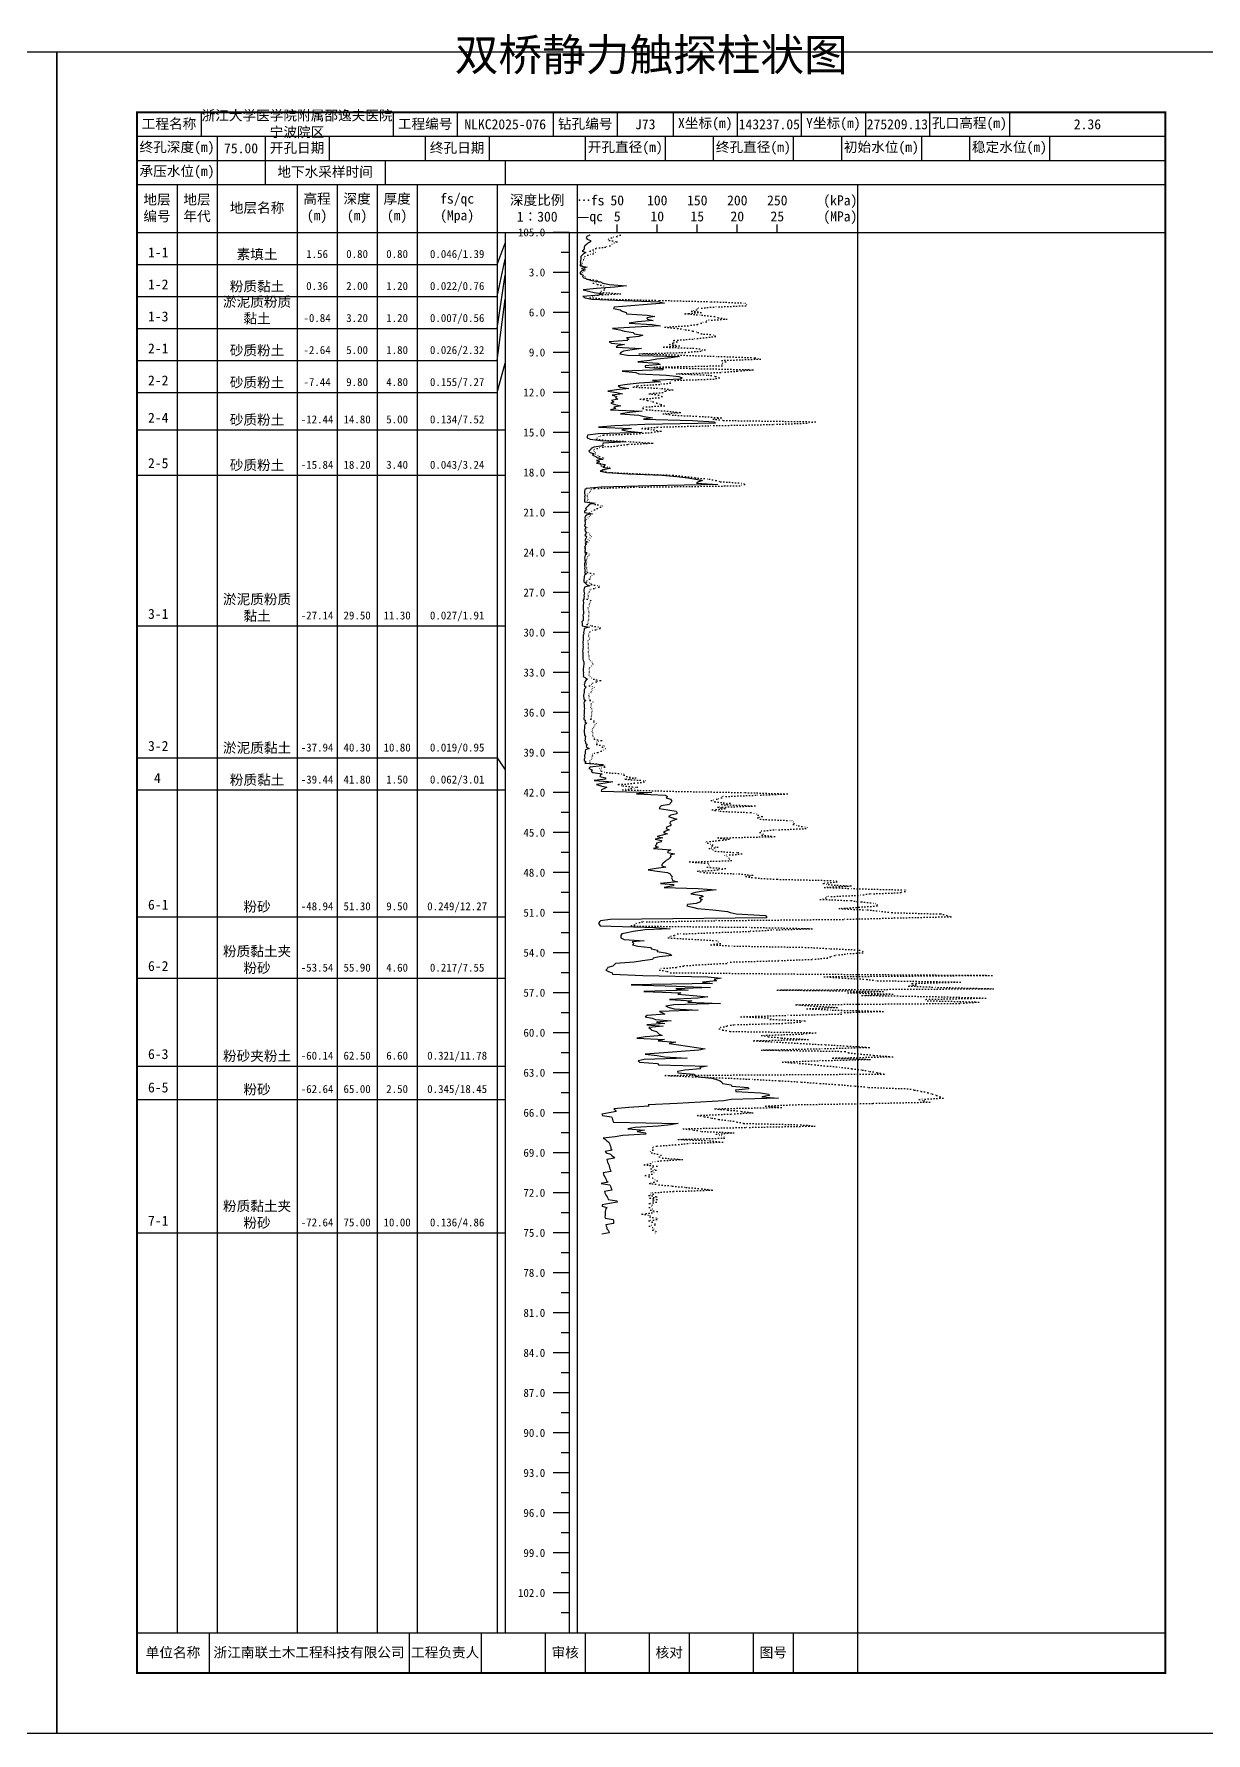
# Model space of a CAD drawing. Extents: x 297 to 65340, y 0 to 425.
# Drawn here: x 21675.3 to 21968.1, y 0 to 424.6 of the extents above; entities that cross this region are included whole.
import ezdxf
from ezdxf.enums import TextEntityAlignment as Align

# ---------------------------------------------------------------- set-up
doc = ezdxf.new("R2010")
doc.units = 0
doc.linetypes.add('DOT', pattern=[6.35, 0, -6.35])
doc.layers.add('FRAME', color=7, linetype='CONTINUOUS')
doc.layers.add('STRATUM', color=7, linetype='CONTINUOUS')
doc.styles.add('ST', font='')
doc.styles.get('ST').set_extended_font_data('SimSun')

msp = doc.modelspace()

# ---------------------------------------------------------------- linework, layer by layer
at = {"layer": 'FRAME', "color": 245, "linetype": 'Continuous'}
for points in [[(21384, 0), (21681, 0), (21681, 420), (21384, 420)], [(21681, 0), (21978, 0), (21978, 420), (21681, 420)]]:
    msp.add_lwpolyline(points, close=True, dxfattribs=at)
at = {"layer": 'FRAME', "linetype": 'Continuous', "const_width": 0.5}
msp.add_lwpolyline([(21701, 15), (21958, 15), (21958, 405), (21701, 405)], close=True, dxfattribs=at)
at = {"layer": 'FRAME', "color": 0, "linetype": 'Continuous'}
for points in [[(21717, 405), (21717, 399)], [(21765, 405), (21765, 399)], [(21781, 405), (21781, 399)], [(21805, 405), (21805, 399)], [(21821, 405), (21821, 399)], [(21835, 405), (21835, 399)], [(21851, 405), (21851, 399)], [(21867, 405), (21867, 399)], [(21883, 405), (21883, 399)], [(21899, 405), (21899, 399)], [(21919, 405), (21919, 399)], [(21958, 405), (21958, 399)], [(21701, 399), (21958, 399)], [(21721, 399), (21721, 393)], [(21733, 399), (21733, 393)], [(21749, 399), (21749, 393)], [(21773, 399), (21773, 393)], [(21789, 399), (21789, 393)], [(21813, 399), (21813, 393)], [(21833, 399), (21833, 393)], [(21845, 399), (21845, 393)], [(21865, 399), (21865, 393)], [(21877, 399), (21877, 393)], [(21897, 399), (21897, 393)], [(21909, 399), (21909, 393)], [(21929, 399), (21929, 393)], [(21958, 399), (21958, 393)], [(21701, 393), (21958, 393)], [(21721, 393), (21721, 387)], [(21733, 393), (21733, 387)], [(21763, 393), (21763, 387)], [(21793, 393), (21793, 387)], [(21701, 387), (21958, 387)], [(21711, 387), (21711, 25)], [(21721, 387), (21721, 25)], [(21741, 387), (21741, 25)], [(21751, 387), (21751, 25)], [(21761, 387), (21761, 25)], [(21771, 387), (21771, 25)], [(21791, 387), (21791, 25)], [(21811, 387), (21811, 25)], [(21881, 387), (21881, 25)], [(21701, 375), (21958, 375)], [(21793, 375), (21793, 25)], [(21809, 375), (21809, 25)], [(21821, 375), (21821, 377)], [(21831, 375), (21831, 377)], [(21841, 375), (21841, 377)], [(21851, 375), (21851, 377)], [(21861, 375), (21861, 377)], [(21701, 25), (21958, 25)], [(21719, 25), (21719, 15)], [(21769, 25), (21769, 15)], [(21787, 25), (21787, 15)], [(21803, 25), (21803, 15)], [(21813, 25), (21813, 15)], [(21829, 25), (21829, 15)], [(21839, 25), (21839, 15)], [(21855, 25), (21855, 15)], [(21865, 25), (21865, 15)], [(21881, 25), (21881, 15)]]:
    msp.add_lwpolyline(points, dxfattribs=at)
at = {"layer": 'STRATUM', "linetype": 'Continuous'}
for points in [[(21809, 375), (21805, 375)], [(21814.12, 374.33), (21813.42, 374), (21813.24, 373.67), (21813.48, 373.33), (21814.3, 373), (21814.32, 372.67), (21813.62, 372.33), (21813.28, 372), (21812.9, 371.67), (21812.76, 371.33), (21812.74, 371), (21812.64, 370.67), (21812.2, 370.33), (21813.14, 370), (21812.56, 369.67), (21812.26, 369.33), (21811.94, 369), (21811.9, 368.67), (21811.88, 368.33), (21811.78, 368), (21811.74, 367.67), (21811.82, 367.33), (21811.76, 367), (21811.7, 366.67), (21813.5, 366.33), (21812.04, 366), (21812.98, 365.67), (21811.98, 365.33), (21811.74, 365), (21811.76, 364.67), (21812.52, 364.33), (21812.34, 364), (21812.64, 363.67), (21813.58, 363.33), (21814.56, 363), (21816.86, 362.67), (21817.42, 362.33), (21819.06, 362), (21823.34, 361.67), (21820.38, 361.33), (21815.78, 361), (21812.5, 360.67), (21813.78, 360.33), (21815.26, 360), (21817.46, 359.67), (21816.44, 359.33), (21812.38, 359), (21813, 358.67), (21814.62, 358.33), (21822.62, 358), (21831.5, 357.67), (21832.8, 357.33), (21828.48, 357), (21824.36, 356.67), (21820.22, 356.33), (21820.08, 356), (21821.76, 355.67), (21822.24, 355.33), (21823.22, 355), (21823.3, 354.67), (21828.44, 354.33), (21830.4, 354), (21828.4, 353.67), (21828.6, 353.33), (21829.96, 353), (21826.08, 352.67), (21824.02, 352.33), (21829.72, 352), (21831.8, 351.67), (21825.44, 351.33), (21819.82, 351), (21821.66, 350.67), (21822.84, 350.33), (21824.96, 350), (21825.34, 349.67), (21827.42, 349.33), (21826.42, 349), (21823.28, 348.67), (21823.92, 348.33), (21823.46, 348), (21818.98, 347.67), (21819.58, 347.33), (21822.82, 347), (21821.12, 346.67), (21820.72, 346.33), (21827.08, 346), (21824.76, 345.67), (21822.56, 345.33), (21821.94, 345), (21821.68, 344.67), (21823.6, 344.33), (21836.6, 344), (21834.44, 343.67), (21830.9, 343.33), (21829.14, 343), (21826.16, 342.67), (21831.12, 342.33), (21831.76, 342), (21828.02, 341.67), (21827.96, 341.33), (21832.38, 341), (21832.42, 340.67), (21822.2, 340.33), (21825.66, 340), (21826.36, 339.67), (21833.3, 339.33), (21836.4, 339), (21837.26, 338.67), (21836.74, 338.33), (21829.82, 338), (21831.8, 337.67), (21826.5, 337.33), (21823.5, 337), (21821.2, 336.67), (21821.72, 336.33), (21823.88, 336), (21820.78, 335.67), (21818.66, 335.33), (21820.9, 335), (21822.3, 334.67), (21819.7, 334.33), (21820.92, 334), (21820.6, 333.67), (21821.14, 333.33), (21819.54, 333), (21820.18, 332.67), (21819.36, 332.33), (21820.36, 332), (21821.94, 331.67), (21820.18, 331.33), (21820.64, 331), (21819.3, 330.67), (21827.26, 330.33), (21824.04, 330), (21821.78, 329.67), (21826.4, 329.33), (21827.72, 329), (21829.78, 328.67), (21827.56, 328.33), (21839.84, 328), (21845.22, 327.67), (21845.58, 327.33), (21827.86, 327), (21820.44, 326.67), (21816.3, 326.33), (21824.6, 326), (21822.16, 325.67), (21823.66, 325.33), (21827.12, 325), (21816.22, 324.67), (21813.6, 324.33), (21813.5, 324), (21813.48, 323.67), (21814.22, 323.33), (21816.84, 323), (21823.2, 322.67), (21817.5, 322.33), (21817.36, 322), (21817.48, 321.67), (21815.18, 321.33), (21814.52, 321), (21814.28, 320.67), (21813.92, 320.33), (21814.24, 320), (21815.26, 319.67), (21814.82, 319.33), (21815.62, 319), (21816.18, 318.67), (21817.5, 318.33), (21815.84, 318), (21816.56, 317.67), (21815.82, 317.33), (21818, 317), (21817.76, 316.67), (21817.38, 316.33), (21819.32, 316), (21817.38, 315.67), (21816.76, 315.33), (21818.38, 315), (21823.64, 314.67), (21832.12, 314.33), (21835.9, 314), (21838.6, 313.67), (21840.68, 313.33), (21842.32, 313), (21841.28, 312.67), (21840.84, 312.33), (21846.14, 312), (21829.34, 311.67), (21816.98, 311.33), (21813.32, 311), (21812.9, 310.67), (21812.84, 310.33), (21812.78, 310), (21812.84, 309.67), (21813, 309.33), (21812.78, 309), (21812.9, 308.67), (21812.86, 308.33), (21812.78, 308), (21812.8, 307.67), (21815.46, 307.33), (21814, 307), (21813.72, 306.67), (21813.38, 306.33), (21813.1, 306), (21813.32, 305.67), (21812.86, 305.33), (21812.8, 305), (21814.78, 304.67), (21813.24, 304.33), (21812.98, 304), (21812.92, 303.67), (21812.98, 303.33), (21812.84, 303), (21813, 302.67), (21812.98, 302.33), (21812.92, 302), (21812.84, 301.67), (21813.14, 301.33), (21813, 301), (21812.9, 300.67), (21812.96, 300.33), (21813.2, 300), (21813.16, 299.67), (21812.92, 299.33), (21813.3, 299), (21813.2, 298.67), (21813.04, 298.33), (21812.9, 298), (21813.48, 297.67), (21812.96, 297.33), (21813.04, 297), (21812.96, 296.67), (21812.84, 296.33), (21813, 296), (21812.96, 295.67), (21812.9, 295.33), (21812.92, 295), (21813.4, 294.67), (21812.98, 294.33), (21812.88, 294), (21812.86, 293.67), (21812.92, 293.33), (21812.94, 293), (21813.04, 292.67), (21812.86, 292.33), (21812.84, 292), (21812.86, 291.67), (21812.9, 291.33), (21812.84, 291), (21812.9, 290.67), (21812.98, 290.33), (21812.84, 290), (21813.3, 289.67), (21812.84, 289.33), (21812.76, 289), (21812.7, 288.67), (21812.66, 288.33), (21812.66, 288), (21812.62, 287.67), (21813.16, 287.33), (21813.3, 287), (21814.12, 286.67), (21812.84, 286.33), (21812.72, 286), (21812.68, 285.67), (21812.68, 285.33), (21812.7, 285), (21812.78, 284.67), (21812.62, 284.33), (21812.72, 284), (21812.66, 283.67), (21812.62, 283.33), (21812.38, 283), (21812.56, 282.67), (21812.56, 282.33), (21812.52, 282), (21812.52, 281.67), (21812.52, 281.33), (21812.52, 281), (21812.5, 280.67), (21812.54, 280.33), (21812.56, 280), (21812.6, 279.67), (21812.44, 279.33), (21812.48, 279), (21812.48, 278.67), (21812.5, 278.33), (21812.46, 278), (21812.14, 277.67), (21812.26, 277.33), (21812.24, 277), (21812.24, 276.67), (21814.06, 276.33), (21812.76, 276), (21812.74, 275.67), (21812.66, 275.33), (21812.58, 275), (21812.68, 274.67), (21812.5, 274.33), (21812.48, 274), (21812.52, 273.67), (21812.46, 273.33), (21812.46, 273), (21812.38, 272.67), (21812.42, 272.33), (21812.46, 272), (21812.42, 271.67), (21812.52, 271.33), (21812.38, 271), (21812.38, 270.67), (21812.34, 270.33), (21812.42, 270), (21812.44, 269.67), (21812.4, 269.33), (21812.42, 269), (21812.44, 268.67), (21812.44, 268.33), (21812.52, 268), (21812.68, 267.67), (21812.66, 267.33), (21812.62, 267), (21812.58, 266.67), (21812.6, 266.33), (21812.5, 266), (21812.52, 265.67), (21812.5, 265.33), (21812.58, 265), (21812.46, 264.67), (21812.6, 264.33), (21812.52, 264), (21813.04, 263.67), (21813.6, 263.33), (21813.16, 263), (21812.88, 262.67), (21812.94, 262.33), (21812.76, 262), (21812.78, 261.67), (21813.24, 261.33), (21812.9, 261), (21812.72, 260.67), (21812.72, 260.33), (21812.72, 260), (21812.68, 259.67), (21812.58, 259.33), (21812.54, 259), (21812.62, 258.67), (21812.68, 258.33), (21813.14, 258), (21812.74, 257.67), (21812.68, 257.33), (21812.7, 257), (21812.72, 256.67), (21812.74, 256.33), (21812.84, 256), (21812.72, 255.67), (21812.7, 255.33), (21812.72, 255), (21812.7, 254.67), (21812.68, 254.33), (21812.78, 254), (21812.66, 253.67), (21812.68, 253.33), (21813.04, 253), (21812.9, 252.67), (21813.42, 252.33), (21812.94, 252), (21812.84, 251.67), (21812.8, 251.33), (21812.86, 251), (21812.74, 250.67), (21812.76, 250.33), (21812.76, 250), (21812.8, 249.67), (21812.86, 249.33), (21813.04, 249), (21812.98, 248.67), (21812.98, 248.33), (21812.88, 248), (21813.06, 247.67), (21813.06, 247.33), (21813.52, 247), (21813.24, 246.67), (21813.32, 246.33), (21814.02, 246), (21813.06, 245.67), (21813, 245.33), (21812.96, 245), (21812.98, 244.67), (21812.8, 244.33), (21812.84, 244), (21812.88, 243.67), (21812.74, 243.33), (21812.72, 243), (21813.2, 242.67), (21812.9, 242.33), (21817.52, 242), (21817.2, 241.67), (21814.16, 241.33), (21813.9, 241), (21814.72, 240.67), (21814.46, 240.33), (21814.9, 240), (21817.2, 239.67), (21816.82, 239.33), (21816.66, 239), (21818.1, 238.67), (21818.04, 238.33), (21815.22, 238), (21819.9, 237.67), (21817.98, 237.33), (21815.86, 237), (21816.94, 236.67), (21818.4, 236.33), (21817.78, 236), (21817.06, 235.67), (21817.02, 235.33), (21829.68, 235), (21825.78, 234.67), (21832.98, 234.33), (21833.56, 234), (21833.2, 233.67), (21834.34, 233.33), (21834.58, 233), (21834.54, 232.67), (21834.24, 232.33), (21834.04, 232), (21832, 231.67), (21831.68, 231.33), (21831.48, 231), (21833.66, 230.67), (21835.72, 230.33), (21835.86, 230), (21835.9, 229.67), (21834.36, 229.33), (21833.82, 229), (21834.8, 228.67), (21835.86, 228.33), (21834.94, 228), (21834.2, 227.67), (21834.18, 227.33), (21834.48, 227), (21834.24, 226.67), (21833.34, 226.33), (21833.2, 226), (21834, 225.67), (21833.06, 225.33), (21832.58, 225), (21833.48, 224.67), (21832.32, 224.33), (21830.94, 224), (21832.36, 223.67), (21830.46, 223.33), (21832.04, 223), (21832, 222.67), (21830.84, 222.33), (21830.82, 222), (21830.46, 221.67), (21831.22, 221.33), (21830.06, 221), (21834.36, 220.67), (21833.76, 220.33), (21833.54, 220), (21835.34, 219.67), (21834.2, 219.33), (21834.4, 219), (21834.18, 218.67), (21833.8, 218.33), (21833.24, 218), (21832.86, 217.67), (21832.5, 217.33), (21832.16, 217), (21832.18, 216.67), (21833.14, 216.33), (21830.76, 216), (21828.7, 215.67), (21831.02, 215.33), (21833.6, 215), (21834.26, 214.67), (21834.4, 214.33), (21834.72, 214), (21834.6, 213.67), (21834.74, 213.33), (21834.84, 213), (21836.08, 212.67), (21831.8, 212.33), (21835.02, 212), (21835.1, 211.67), (21832.74, 211.33), (21841.26, 211), (21845.74, 210.67), (21841.96, 210.33), (21840.56, 210), (21839.4, 209.67), (21842.14, 209.33), (21842.5, 209), (21841.46, 208.67), (21842.22, 208.33), (21841.8, 208), (21841.82, 207.67), (21840.74, 207.33), (21838.52, 207), (21838.42, 206.67), (21840.12, 206.33), (21841.08, 206), (21844.88, 205.67), (21848.56, 205.33), (21849.24, 205), (21850.68, 204.67), (21858.02, 204.33), (21858.26, 204), (21858.26, 203.67), (21819.26, 203.33), (21816.78, 203), (21816.56, 202.67), (21816.36, 202.33), (21816.6, 202), (21816.74, 201.67), (21830.66, 201.33), (21834.22, 201), (21827.94, 200.67), (21824.98, 200.33), (21823.46, 200), (21822.18, 199.67), (21821.9, 199.33), (21821.94, 199), (21821.88, 198.67), (21822.74, 198.33), (21827.72, 198), (21824.76, 197.67), (21825.12, 197.33), (21824.84, 197), (21826.18, 196.67), (21829.34, 196.33), (21829.6, 196), (21831.1, 195.67), (21830.98, 195.33), (21832.96, 195), (21834.26, 194.67), (21834.68, 194.33), (21831.54, 194), (21829.98, 193.67), (21829.84, 193.33), (21827.34, 193), (21825.26, 192.67), (21820.54, 192.33), (21820.22, 192), (21819.94, 191.67), (21818.68, 191.33), (21818.48, 191), (21818.18, 190.67), (21818.84, 190.33), (21819.76, 190), (21819.82, 189.67), (21827.42, 189.33), (21843.66, 189), (21846.94, 188.67), (21845.18, 188.33), (21845.8, 188), (21842.28, 187.67), (21844.8, 187.33), (21824.48, 187), (21835.84, 186.67), (21844.34, 186.33), (21835.64, 186), (21838.76, 185.67), (21827.66, 185.33), (21836.88, 185), (21836.18, 184.67), (21840, 184.33), (21843.66, 184), (21841.14, 183.67), (21834.1, 183.33), (21839.6, 183), (21838.6, 182.67), (21846.82, 182.33), (21835.14, 182), (21833.16, 181.67), (21833.98, 181.33), (21835.26, 181), (21841.22, 180.67), (21831.54, 180.33), (21832.32, 180), (21832.86, 179.67), (21828.46, 179.33), (21828.02, 179), (21829.74, 178.67), (21830.6, 178.33), (21834.44, 178), (21830.8, 177.67), (21832.9, 177.33), (21828.42, 177), (21832.46, 176.67), (21828.9, 176.33), (21829.28, 176), (21829.64, 175.67), (21830.84, 175.33), (21831.18, 175), (21831.44, 174.67), (21832.24, 174.33), (21828.06, 174), (21825.88, 173.67), (21832.8, 173.33), (21831.2, 173), (21835.62, 172.67), (21833.98, 172.33), (21836.3, 172), (21838.54, 171.67), (21840.8, 171.33), (21842.96, 171), (21841.36, 170.67), (21836.94, 170.33), (21832.64, 170), (21828.02, 169.67), (21831, 169.33), (21832.82, 169), (21838.5, 168.67), (21827.7, 168.33), (21826.26, 168), (21826.54, 167.67), (21831.06, 167.33), (21831.28, 167), (21843.48, 166.67), (21841.66, 166.33), (21841.78, 166), (21837.88, 165.67), (21836.06, 165.33), (21836.16, 165), (21840.26, 164.67), (21840.34, 164.33), (21841.3, 164), (21844.66, 163.67), (21845.8, 163.33), (21846.7, 163), (21847.16, 162.67), (21847.34, 162.33), (21849.44, 162), (21849.62, 161.67), (21853.72, 161.33), (21853.86, 161), (21850.52, 160.67), (21850.66, 160.33), (21856.76, 160), (21858.86, 159.67), (21859, 159.33), (21857.14, 159), (21861.3, 158.67), (21849.44, 158.33), (21847.62, 158), (21841.8, 157.67), (21835.94, 157.33), (21828.72, 157), (21828.86, 156.67), (21823.86, 156.33), (21820.18, 156), (21820.48, 155.67), (21820.7, 155.33), (21819.02, 155), (21817.16, 154.67), (21817.28, 154.33), (21819.6, 154), (21819.72, 153.67), (21819.8, 153.33), (21819.88, 153), (21820.06, 152.67), (21836.22, 152.33), (21834.32, 152), (21831.24, 151.67), (21825.5, 151.33), (21823.62, 151), (21827.8, 150.67), (21825.96, 150.33), (21828.06, 150), (21828.18, 149.67), (21822.38, 149.33), (21820.5, 149), (21817.46, 148.67), (21818.08, 148.33), (21818.42, 148), (21818.9, 147.67), (21819.04, 147.33), (21819.16, 147), (21819.28, 146.67), (21819.38, 146.33), (21819.44, 146), (21819.76, 145.67), (21818, 145.33), (21818.26, 145), (21819.28, 144.67), (21819.64, 144.33), (21820.1, 144), (21820.28, 143.67), (21818.38, 143.33), (21818.5, 143), (21818.6, 142.67), (21818.72, 142.33), (21818.86, 142), (21818.96, 141.67), (21819.06, 141.33), (21819.14, 141), (21819.32, 140.67), (21819.4, 140.33), (21817.48, 140), (21817.58, 139.67), (21817.66, 139.33), (21817.9, 139), (21818.08, 138.67), (21818.22, 138.33), (21818.34, 138), (21818.74, 137.67), (21817.02, 137.33), (21819.14, 137), (21819.3, 136.67), (21819.4, 136.33), (21819.54, 136), (21819.68, 135.67), (21817.82, 135.33), (21817.94, 135), (21818.1, 134.67), (21818.22, 134.33), (21818.52, 134), (21818.62, 133.67), (21818.72, 133.33), (21820.92, 133), (21820.98, 132.67), (21819.08, 132.33), (21817.2, 132), (21817.24, 131.67), (21818.38, 131.33), (21818.18, 131), (21818.08, 130.67), (21818.02, 130.33), (21817.98, 130), (21817.96, 129.67), (21817.96, 129.33), (21817.92, 129), (21817.96, 128.67), (21820, 128.33), (21820.04, 128), (21820.08, 127.67), (21820.1, 127.33), (21818.16, 127), (21818.24, 126.67), (21818.38, 126.33), (21818.44, 126), (21818.74, 125.67), (21818.88, 125.33), (21818.98, 125), (21817.12, 124.67)], [(21791, 367), (21793, 372.33)], [(21809, 370), (21807, 370)], [(21701, 367), (21711, 367)], [(21711, 367), (21721, 367)], [(21721, 367), (21741, 367)], [(21741, 367), (21751, 367)], [(21751, 367), (21761, 367)], [(21761, 367), (21771, 367)], [(21771, 367), (21791, 367)], [(21791, 359), (21793, 368.33)], [(21791, 351), (21793, 364.33)], [(21809, 365), (21805, 365)], [(21701, 359), (21711, 359)], [(21711, 359), (21721, 359)], [(21721, 359), (21741, 359)], [(21741, 359), (21751, 359)], [(21751, 359), (21761, 359)], [(21761, 359), (21771, 359)], [(21771, 359), (21791, 359)], [(21791, 343), (21793, 358.33)], [(21809, 360), (21807, 360)], [(21809, 355), (21805, 355)], [(21701, 351), (21711, 351)], [(21711, 351), (21721, 351)], [(21721, 351), (21741, 351)], [(21741, 351), (21751, 351)], [(21751, 351), (21761, 351)], [(21761, 351), (21771, 351)], [(21771, 351), (21791, 351)], [(21809, 350), (21807, 350)], [(21809, 345), (21805, 345)], [(21701, 343), (21711, 343)], [(21711, 343), (21721, 343)], [(21721, 343), (21741, 343)], [(21741, 343), (21751, 343)], [(21751, 343), (21761, 343)], [(21761, 343), (21771, 343)], [(21771, 343), (21791, 343)], [(21791, 335), (21793, 342.33)], [(21809, 340), (21807, 340)], [(21701, 335), (21711, 335)], [(21711, 335), (21721, 335)], [(21721, 335), (21741, 335)], [(21741, 335), (21751, 335)], [(21751, 335), (21761, 335)], [(21761, 335), (21771, 335)], [(21771, 335), (21791, 335)], [(21809, 335), (21805, 335)], [(21809, 330), (21807, 330)], [(21701, 325.67), (21711, 325.67)], [(21711, 325.67), (21721, 325.67)], [(21721, 325.67), (21741, 325.67)], [(21741, 325.67), (21751, 325.67)], [(21751, 325.67), (21761, 325.67)], [(21761, 325.67), (21771, 325.67)], [(21771, 325.67), (21791, 325.67)], [(21791, 325.67), (21793, 325.67)], [(21809, 325), (21805, 325)], [(21809, 320), (21807, 320)], [(21701, 314.33), (21711, 314.33)], [(21711, 314.33), (21721, 314.33)], [(21721, 314.33), (21741, 314.33)], [(21741, 314.33), (21751, 314.33)], [(21751, 314.33), (21761, 314.33)], [(21761, 314.33), (21771, 314.33)], [(21771, 314.33), (21791, 314.33)], [(21791, 314.33), (21793, 314.33)], [(21809, 315), (21805, 315)], [(21809, 310), (21807, 310)], [(21809, 305), (21805, 305)], [(21809, 300), (21807, 300)], [(21809, 295), (21805, 295)], [(21809, 290), (21807, 290)], [(21809, 285), (21805, 285)], [(21701, 276.67), (21711, 276.67)], [(21711, 276.67), (21721, 276.67)], [(21721, 276.67), (21741, 276.67)], [(21741, 276.67), (21751, 276.67)], [(21751, 276.67), (21761, 276.67)], [(21761, 276.67), (21771, 276.67)], [(21771, 276.67), (21791, 276.67)], [(21791, 276.67), (21793, 276.67)], [(21809, 280), (21807, 280)], [(21809, 275), (21805, 275)], [(21809, 270), (21807, 270)], [(21809, 265), (21805, 265)], [(21809, 260), (21807, 260)], [(21809, 255), (21805, 255)], [(21809, 250), (21807, 250)], [(21701, 243.67), (21711, 243.67)], [(21711, 243.67), (21721, 243.67)], [(21721, 243.67), (21741, 243.67)], [(21741, 243.67), (21751, 243.67)], [(21751, 243.67), (21761, 243.67)], [(21761, 243.67), (21771, 243.67)], [(21771, 243.67), (21791, 243.67)], [(21791, 243.67), (21793, 240.67)], [(21809, 245), (21805, 245)], [(21809, 240), (21807, 240)], [(21701, 235.67), (21711, 235.67)], [(21711, 235.67), (21721, 235.67)], [(21721, 235.67), (21741, 235.67)], [(21741, 235.67), (21751, 235.67)], [(21751, 235.67), (21761, 235.67)], [(21761, 235.67), (21771, 235.67)], [(21771, 235.67), (21791, 235.67)], [(21791, 235.67), (21793, 235.67)], [(21809, 235), (21805, 235)], [(21809, 230), (21807, 230)], [(21809, 225), (21805, 225)], [(21809, 220), (21807, 220)], [(21809, 215), (21805, 215)], [(21809, 210), (21807, 210)], [(21701, 204), (21711, 204)], [(21711, 204), (21721, 204)], [(21721, 204), (21741, 204)], [(21741, 204), (21751, 204)], [(21751, 204), (21761, 204)], [(21761, 204), (21771, 204)], [(21771, 204), (21791, 204)], [(21791, 204), (21793, 204)], [(21809, 205), (21805, 205)], [(21809, 200), (21807, 200)], [(21809, 195), (21805, 195)], [(21701, 188.67), (21711, 188.67)], [(21711, 188.67), (21721, 188.67)], [(21721, 188.67), (21741, 188.67)], [(21741, 188.67), (21751, 188.67)], [(21751, 188.67), (21761, 188.67)], [(21761, 188.67), (21771, 188.67)], [(21771, 188.67), (21791, 188.67)], [(21791, 188.67), (21793, 188.67)], [(21809, 190), (21807, 190)], [(21809, 185), (21805, 185)], [(21809, 180), (21807, 180)], [(21809, 175), (21805, 175)], [(21809, 170), (21807, 170)], [(21701, 166.67), (21711, 166.67)], [(21711, 166.67), (21721, 166.67)], [(21721, 166.67), (21741, 166.67)], [(21741, 166.67), (21751, 166.67)], [(21751, 166.67), (21761, 166.67)], [(21761, 166.67), (21771, 166.67)], [(21771, 166.67), (21791, 166.67)], [(21791, 166.67), (21793, 166.67)], [(21809, 165), (21805, 165)], [(21701, 158.33), (21711, 158.33)], [(21711, 158.33), (21721, 158.33)], [(21721, 158.33), (21741, 158.33)], [(21741, 158.33), (21751, 158.33)], [(21751, 158.33), (21761, 158.33)], [(21761, 158.33), (21771, 158.33)], [(21771, 158.33), (21791, 158.33)], [(21791, 158.33), (21793, 158.33)], [(21809, 160), (21807, 160)], [(21809, 155), (21805, 155)], [(21809, 150), (21807, 150)], [(21809, 145), (21805, 145)], [(21809, 140), (21807, 140)], [(21809, 135), (21805, 135)], [(21809, 130), (21807, 130)], [(21701, 125), (21711, 125)], [(21711, 125), (21721, 125)], [(21721, 125), (21741, 125)], [(21741, 125), (21751, 125)], [(21751, 125), (21761, 125)], [(21761, 125), (21771, 125)], [(21771, 125), (21791, 125)], [(21791, 125), (21793, 125)], [(21809, 125), (21805, 125)], [(21809, 120), (21807, 120)], [(21809, 115), (21805, 115)], [(21809, 110), (21807, 110)], [(21809, 105), (21805, 105)], [(21809, 100), (21807, 100)], [(21809, 95), (21805, 95)], [(21809, 90), (21807, 90)], [(21809, 85), (21805, 85)], [(21809, 80), (21807, 80)], [(21809, 75), (21805, 75)], [(21809, 70), (21807, 70)], [(21809, 65), (21805, 65)], [(21809, 60), (21807, 60)], [(21809, 55), (21805, 55)], [(21809, 50), (21807, 50)], [(21809, 45), (21805, 45)], [(21809, 40), (21807, 40)], [(21809, 35), (21805, 35)], [(21809, 30), (21807, 30)]]:
    msp.add_lwpolyline(points, dxfattribs=at)
at = {"layer": 'STRATUM', "linetype": 'DOT', "ltscale": 0.1}
msp.add_lwpolyline([(21821.72, 374.33), (21820.88, 374), (21819.56, 373.67), (21818.76, 373.33), (21819.08, 373), (21820.94, 372.67), (21820.26, 372.33), (21819.7, 372), (21819.14, 371.67), (21818.02, 371.33), (21815.64, 371), (21814.98, 370.67), (21814.26, 370.33), (21815.62, 370), (21815.02, 369.67), (21813.64, 369.33), (21812.9, 369), (21812.78, 368.67), (21812.62, 368.33), (21812.56, 368), (21812.16, 367.67), (21812.24, 367.33), (21812.1, 367), (21812.16, 366.67), (21813.04, 366.33), (21812.8, 366), (21812.94, 365.67), (21812.74, 365.33), (21812.42, 365), (21812.1, 364.67), (21812.48, 364.33), (21812.92, 364), (21812.96, 363.67), (21813.5, 363.33), (21815.96, 363), (21816.46, 362.67), (21815.1, 362.33), (21816.16, 362), (21817.64, 361.67), (21818.22, 361.33), (21817.84, 361), (21817.72, 360.67), (21816.96, 360.33), (21816.82, 360), (21821.7, 359.67), (21816.06, 359.33), (21814.9, 359), (21814.26, 358.67), (21817.98, 358.33), (21831.66, 358), (21844.58, 357.67), (21852.94, 357.33), (21853.36, 357), (21853.04, 356.67), (21845.06, 356.33), (21841.02, 356), (21840.84, 355.67), (21839.68, 355.33), (21841.88, 355), (21838, 354.67), (21842.2, 354.33), (21845.34, 354), (21846.32, 353.67), (21848.34, 353.33), (21843.36, 353), (21843.2, 352.67), (21841.94, 352.33), (21840.94, 352), (21838.62, 351.67), (21833, 351.33), (21836.16, 351), (21838.16, 350.67), (21839.98, 350.33), (21841.22, 350), (21842.02, 349.67), (21845.4, 349.33), (21845.48, 349), (21842.52, 348.67), (21839.8, 348.33), (21835.14, 348), (21835.92, 347.67), (21834.86, 347.33), (21834.14, 347), (21836.44, 346.67), (21832.66, 346.33), (21840.84, 346), (21842.9, 345.67), (21841.82, 345.33), (21838, 345), (21826.6, 344.67), (21836.26, 344.33), (21846.32, 344), (21855.48, 343.67), (21856.74, 343.33), (21847.18, 343), (21848.06, 342.67), (21847.3, 342.33), (21847.1, 342), (21847.16, 341.67), (21830.28, 341.33), (21839.12, 341), (21854.9, 340.67), (21850.92, 340.33), (21846.7, 340), (21835.92, 339.67), (21843.78, 339.33), (21845.62, 339), (21846.46, 338.67), (21845.02, 338.33), (21834.7, 338), (21834.18, 337.67), (21834.22, 337.33), (21831.48, 337), (21826, 336.67), (21825.06, 336.33), (21832.2, 336), (21834.8, 335.67), (21832.98, 335.33), (21832.3, 335), (21829.04, 334.67), (21831.34, 334.33), (21832.14, 334), (21831.4, 333.67), (21826.8, 333.33), (21828.66, 333), (21830.02, 332.67), (21830.88, 332.33), (21832, 332), (21832.7, 331.67), (21827.36, 331.33), (21827.48, 331), (21828.38, 330.67), (21833.54, 330.33), (21836.76, 330), (21832.58, 329.67), (21834.86, 329.33), (21841.62, 329), (21846.94, 328.67), (21845.02, 328.33), (21847.64, 328), (21870.42, 327.67), (21868.28, 327.33), (21859.82, 327), (21843.76, 326.67), (21831.02, 326.33), (21827.24, 326), (21830.16, 325.67), (21831.86, 325.33), (21829.58, 325), (21825.86, 324.67), (21817.52, 324.33), (21816.44, 324), (21816.02, 323.67), (21815.82, 323.33), (21818.7, 323), (21824.34, 322.67), (21829.82, 322.33), (21823.48, 322), (21820.96, 321.67), (21817.4, 321.33), (21816.02, 321), (21815.1, 320.67), (21815.24, 320.33), (21815.52, 320), (21815.58, 319.67), (21816.16, 319.33), (21816.6, 319), (21817.66, 318.67), (21817.24, 318.33), (21816.12, 318), (21816.32, 317.67), (21816.72, 317.33), (21816.74, 317), (21817.04, 316.67), (21819.14, 316.33), (21818.62, 316), (21817.92, 315.67), (21817.44, 315.33), (21819.04, 315), (21825.94, 314.67), (21835, 314.33), (21838.06, 314), (21840.52, 313.67), (21844.06, 313.33), (21845.72, 313), (21846.88, 312.67), (21852.62, 312.33), (21852.82, 312), (21851.52, 311.67), (21825.14, 311.33), (21815.24, 311), (21814.36, 310.67), (21814.24, 310.33), (21814.16, 310), (21813.58, 309.67), (21813.5, 309.33), (21813.46, 309), (21813.58, 308.67), (21813.66, 308.33), (21813.5, 308), (21813.94, 307.67), (21814.3, 307.33), (21815.46, 307), (21817.42, 306.67), (21816.8, 306.33), (21816.02, 306), (21815.3, 305.67), (21814.64, 305.33), (21814.1, 305), (21814.38, 304.67), (21814.3, 304.33), (21814.06, 304), (21813.72, 303.67), (21813.38, 303.33), (21813.12, 303), (21813.02, 302.67), (21813.02, 302.33), (21812.96, 302), (21812.94, 301.67), (21813.48, 301.33), (21813.2, 301), (21813.08, 300.67), (21813.08, 300.33), (21813.66, 300), (21814.1, 299.67), (21814.2, 299.33), (21814.58, 299), (21814.24, 298.67), (21813.66, 298.33), (21814.1, 298), (21813.76, 297.67), (21813.4, 297.33), (21813.26, 297), (21813.08, 296.67), (21813.02, 296.33), (21812.94, 296), (21812.94, 295.67), (21813, 295.33), (21813.34, 295), (21814, 294.67), (21813.98, 294.33), (21813.6, 294), (21813.48, 293.67), (21813.4, 293.33), (21813.2, 293), (21813.3, 292.67), (21813.28, 292.33), (21813.2, 292), (21813.2, 291.67), (21813.34, 291.33), (21813.36, 291), (21813.42, 290.67), (21813.4, 290.33), (21813.58, 290), (21815.3, 289.67), (21814.76, 289.33), (21814.4, 289), (21814.26, 288.67), (21814.1, 288.33), (21813.42, 288), (21813.36, 287.67), (21814.38, 287.33), (21814.6, 287), (21816.5, 286.67), (21816.38, 286.33), (21815.16, 286), (21814.2, 285.67), (21813.98, 285.33), (21813.94, 285), (21813.68, 284.67), (21813.72, 284.33), (21813.72, 284), (21813.8, 283.67), (21813.52, 283.33), (21814.42, 283), (21814.28, 282.67), (21814.12, 282.33), (21814, 282), (21814.04, 281.67), (21813.68, 281.33), (21813.68, 281), (21813.82, 280.67), (21813.8, 280.33), (21813.92, 280), (21813.92, 279.67), (21813.82, 279.33), (21813.82, 279), (21813.8, 278.67), (21813.8, 278.33), (21813.74, 278), (21813.66, 277.67), (21813.66, 277.33), (21813.52, 277), (21814.74, 276.67), (21816.7, 276.33), (21816.68, 276), (21815.56, 275.67), (21814.18, 275.33), (21814.1, 275), (21813.84, 274.67), (21813.8, 274.33), (21813.84, 274), (21814.06, 273.67), (21814.06, 273.33), (21813.66, 273), (21813.66, 272.67), (21813.72, 272.33), (21813.72, 272), (21813.74, 271.67), (21813.78, 271.33), (21813.76, 271), (21813.82, 270.67), (21813.72, 270.33), (21813.74, 270), (21813.84, 269.67), (21813.92, 269.33), (21813.88, 269), (21813.88, 268.67), (21813.98, 268.33), (21814.2, 268), (21814.64, 267.67), (21814.78, 267.33), (21815, 267), (21814.64, 266.67), (21814.1, 266.33), (21814, 266), (21814, 265.67), (21813.98, 265.33), (21813.98, 265), (21813.9, 264.67), (21813.94, 264.33), (21814.12, 264), (21814.58, 263.67), (21815.12, 263.33), (21816.8, 263), (21815.7, 262.67), (21814.76, 262.33), (21814.56, 262), (21814.04, 261.67), (21815.3, 261.33), (21814.76, 261), (21814.7, 260.67), (21814.46, 260.33), (21814.46, 260), (21813.9, 259.67), (21813.78, 259.33), (21813.98, 259), (21813.88, 258.67), (21814.12, 258.33), (21814.22, 258), (21815.02, 257.67), (21814.52, 257.33), (21814.44, 257), (21814.5, 256.67), (21814.32, 256.33), (21814.56, 256), (21814.7, 255.67), (21814.68, 255.33), (21814.62, 255), (21814.58, 254.67), (21814.62, 254.33), (21814.5, 254), (21814.46, 253.67), (21814.44, 253.33), (21815.18, 253), (21815.14, 252.67), (21815.84, 252.33), (21815.46, 252), (21815.24, 251.67), (21815.14, 251.33), (21814.84, 251), (21814.78, 250.67), (21814.68, 250.33), (21814.84, 250), (21814.82, 249.67), (21814.82, 249.33), (21814.94, 249), (21815.24, 248.67), (21815.36, 248.33), (21817.04, 248), (21815.84, 247.67), (21815.86, 247.33), (21815.92, 247), (21817.84, 246.67), (21817.34, 246.33), (21818.04, 246), (21817.56, 245.67), (21817.02, 245.33), (21816.08, 245), (21814.86, 244.67), (21814.78, 244.33), (21814.7, 244), (21814.7, 243.67), (21814.58, 243.33), (21814.2, 243), (21814.06, 242.67), (21814.26, 242.33), (21816.96, 242), (21817.78, 241.67), (21817.82, 241.33), (21816.58, 241), (21816.82, 240.67), (21817.08, 240.33), (21818.38, 240), (21822.56, 239.67), (21822.72, 239.33), (21823.42, 239), (21825.6, 238.67), (21823.1, 238.33), (21828.1, 238), (21827.62, 237.67), (21825.2, 237.33), (21821.32, 237), (21822.52, 236.67), (21825.94, 236.33), (21824.52, 236), (21822.44, 235.67), (21834.96, 235.33), (21853.06, 235), (21863.46, 234.67), (21855.54, 234.33), (21847.24, 234), (21847.04, 233.67), (21845.88, 233.33), (21844.56, 233), (21845.48, 232.67), (21849.1, 232.33), (21847.12, 232), (21855.4, 231.67), (21846.2, 231.33), (21847.9, 231), (21844.78, 230.67), (21846.8, 230.33), (21854.4, 230), (21855.82, 229.67), (21856.24, 229.33), (21857.22, 229), (21856.1, 228.67), (21856.78, 228.33), (21864.6, 228), (21864.98, 227.67), (21865.12, 227.33), (21865.04, 227), (21866.4, 226.67), (21868.5, 226.33), (21868.08, 226), (21860.02, 225.67), (21857, 225.33), (21856.7, 225), (21857.56, 224.67), (21857.22, 224.33), (21860.26, 224), (21846.18, 223.67), (21848.88, 223.33), (21846.4, 223), (21843.16, 222.67), (21843.62, 222.33), (21844.8, 222), (21844.74, 221.67), (21846.06, 221.33), (21844.02, 221), (21845, 220.67), (21845.56, 220.33), (21851.2, 220), (21852.06, 219.67), (21847.84, 219.33), (21848.42, 219), (21848.88, 218.67), (21848.94, 218.33), (21849.5, 218), (21839.14, 217.67), (21843.6, 217.33), (21843.78, 217), (21844.12, 216.67), (21843.58, 216.33), (21847.94, 216), (21846.02, 215.67), (21841.1, 215.33), (21842.74, 215), (21851.48, 214.67), (21854.78, 214.33), (21853.2, 214), (21855.62, 213.67), (21861.04, 213.33), (21875.72, 213), (21875.82, 212.67), (21872.54, 212.33), (21873.88, 212), (21879.38, 211.67), (21872.86, 211.33), (21880.18, 211), (21893.04, 210.67), (21892.86, 210.33), (21891.78, 210), (21884, 209.67), (21881.14, 209.33), (21873.4, 209), (21873.16, 208.67), (21871.8, 208.33), (21879.52, 208), (21882.08, 207.67), (21885.48, 207.33), (21885.96, 207), (21885.84, 206.67), (21880.68, 206.33), (21876.52, 206), (21883.6, 205.67), (21887.24, 205.33), (21889.72, 205), (21901.84, 204.67), (21903.34, 204.33), (21904.32, 204), (21890.32, 203.67), (21877.38, 203.33), (21845.26, 203), (21827.24, 202.67), (21825.7, 202.33), (21825.28, 202), (21824.56, 201.67), (21854.66, 201.33), (21869.66, 201), (21859.48, 200.67), (21853.9, 200.33), (21844.96, 200), (21836.18, 199.67), (21835.14, 199.33), (21834.08, 199), (21833.84, 198.67), (21840.52, 198.33), (21845.9, 198), (21846.22, 197.67), (21846.68, 197.33), (21844.48, 197), (21850.28, 196.67), (21868.04, 196.33), (21874.44, 196), (21881.56, 195.67), (21882.36, 195.33), (21882.26, 195), (21877.9, 194.67), (21875.32, 194.33), (21874.24, 194), (21873.46, 193.67), (21869.52, 193.33), (21861.2, 193), (21849.36, 192.67), (21848.18, 192.33), (21841.44, 192), (21837.44, 191.67), (21835.66, 191.33), (21831.36, 191), (21831.64, 190.67), (21833.6, 190.33), (21834.38, 190), (21866.02, 189.67), (21914.62, 189.33), (21872.8, 189), (21877.32, 188.67), (21883.42, 188.33), (21886.16, 188), (21906.7, 187.67), (21894.72, 187.33), (21895.64, 187), (21893.86, 186.67), (21901.2, 186.33), (21914.94, 186), (21861.02, 185.67), (21887.38, 185.33), (21878.74, 185), (21889.78, 184.67), (21882.2, 184.33), (21901.34, 184), (21913.02, 183.67), (21898.06, 183.33), (21898.64, 183), (21911.3, 182.67), (21906.44, 182.33), (21865.74, 182), (21870.24, 181.67), (21875.84, 181.33), (21868.44, 181), (21874.84, 180.67), (21887.4, 180.33), (21876.64, 180), (21876.94, 179.67), (21863, 179.33), (21852, 179), (21859.4, 178.67), (21859.32, 178.33), (21867.86, 178), (21866.7, 177.67), (21862.24, 177.33), (21850.08, 177), (21848.34, 176.67), (21846.84, 176.33), (21846.56, 176), (21847.5, 175.67), (21849.3, 175.33), (21870.52, 175), (21867.16, 174.67), (21857.12, 174.33), (21858.9, 174), (21862.18, 173.67), (21868.62, 173.33), (21855.16, 173), (21860.94, 172.67), (21866.9, 172.33), (21873.12, 172), (21878.54, 171.67), (21883.94, 171.33), (21871.56, 171), (21857.14, 170.67), (21877.96, 170.33), (21878.9, 170), (21881.98, 169.67), (21885.22, 169.33), (21889.78, 169), (21874.88, 168.67), (21884.16, 168.33), (21871.02, 168), (21862.36, 167.67), (21866.64, 167.33), (21870.5, 167), (21873.58, 166.67), (21877.22, 166.33), (21879.72, 166), (21882.34, 165.67), (21884.24, 165.33), (21886, 165), (21887.62, 164.67), (21833.04, 164.33), (21839.92, 164), (21848.12, 163.67), (21855.38, 163.33), (21861.6, 163), (21867.12, 162.67), (21871.78, 162.33), (21876.44, 162), (21880.5, 161.67), (21883.98, 161.33), (21893.54, 161), (21895.34, 160.67), (21897.02, 160.33), (21898.68, 160), (21899.8, 159.67), (21900.84, 159.33), (21901.7, 159), (21902.36, 158.67), (21896.54, 158.33), (21897.66, 158), (21899.04, 157.67), (21884.74, 157.33), (21864.86, 157), (21858.12, 156.67), (21861.96, 156.33), (21845.48, 156), (21848.76, 155.67), (21852.14, 155.33), (21854.78, 155), (21849.3, 154.67), (21841.12, 154.33), (21842.88, 154), (21844.7, 153.67), (21846.48, 153.33), (21849.32, 153), (21850.98, 152.67), (21852.74, 152.33), (21866.88, 152), (21870.32, 151.67), (21852.9, 151.33), (21837.6, 151), (21840.24, 150.67), (21842.2, 150.33), (21850.04, 150), (21845.8, 149.67), (21847.08, 149.33), (21847.66, 149), (21847.76, 148.67), (21836.3, 148.33), (21844.26, 148), (21847.28, 147.67), (21838.58, 147.33), (21835.54, 147), (21830.78, 146.67), (21829.84, 146.33), (21829.82, 146), (21829.88, 145.67), (21829.2, 145.33), (21829.62, 145), (21831.08, 144.67), (21832.06, 144.33), (21831.52, 144), (21832.38, 143.67), (21837.2, 143.33), (21831.92, 143), (21829.92, 142.67), (21829.3, 142.33), (21827.8, 142), (21830.86, 141.67), (21829.82, 141.33), (21829.5, 141), (21830.64, 140.67), (21829.56, 140.33), (21830.24, 140), (21829.66, 139.67), (21828.1, 139.33), (21829.02, 139), (21829.88, 138.67), (21830.4, 138.33), (21830.96, 138), (21830.16, 137.67), (21829.12, 137.33), (21831.5, 137), (21834.92, 136.67), (21838.28, 136.33), (21842.2, 136), (21844.74, 135.67), (21834.94, 135.33), (21829.36, 135), (21829.98, 134.67), (21829.02, 134.33), (21830.84, 134), (21829.24, 133.67), (21830.9, 133.33), (21829.94, 133), (21830.74, 132.67), (21829.06, 132.33), (21829.78, 132), (21829.66, 131.67), (21829.1, 131.33), (21829.82, 131), (21829.38, 130.67), (21830.98, 130.33), (21829.68, 130), (21827.24, 129.67), (21829.12, 129.33), (21829.2, 129), (21830.98, 128.67), (21830.8, 128.33), (21829, 128), (21829.76, 127.67), (21830.44, 127.33), (21830.36, 127), (21829.06, 126.67), (21829.78, 126.33), (21830.18, 126), (21829.88, 125.67), (21830.8, 125.33), (21830.44, 125), (21830.44, 124.67)], dxfattribs=at)

# ---------------------------------------------------------------- texts
at = {"layer": 'FRAME', "style": 'ST'}
msp.add_text('双桥静力触探柱状图', height=8, dxfattribs=at).set_placement((21829.5, 413), align=Align.BOTTOM_CENTER)
for s, p in [('…fs', (21811, 383)), ('—qc', (21811, 379))]:
    msp.add_text(s, height=2.5, dxfattribs=at).set_placement(p, align=Align.MIDDLE_LEFT)
for s, p in [('50', (21821, 383)), ('100', (21831, 383)), ('150', (21841, 383)), ('200', (21851, 383)), ('250', (21861, 383)), ('5', (21821, 379)), ('10', (21831, 379)), ('15', (21841, 379)), ('20', (21851, 379)), ('25', (21861, 379))]:
    msp.add_text(s, height=2.5, dxfattribs=at).set_placement(p, align=Align.MIDDLE_CENTER)
for s, p in [('(kPa)', (21881, 383)), ('(MPa)', (21881, 379))]:
    msp.add_text(s, height=2.5, dxfattribs=at).set_placement(p, align=Align.MIDDLE_RIGHT)
at = {"layer": 'FRAME', "char_height": 2.5, "attachment_point": 5, "style": 'ST'}
for s, insert, width in [('工程名称', (21709, 402), 16), ('浙江大学医学院附属邵逸夫医院宁波院区', (21741, 402), 48), ('工程编号', (21773, 402), 16), ('钻孔编号', (21813, 402), 16), ('X坐标(m)', (21843, 402), 16), ('Y坐标(m)', (21875, 402), 16), ('孔口高程(m)', (21909, 402), 20), ('NLKC2025-076', (21793, 402), 24), ('J73', (21828, 402), 14), ('143237.05', (21859, 402), 16), ('275209.13', (21891, 402), 16), ('2.36', (21938.5, 402), 39), ('终孔深度(m)', (21711, 396), 20), ('75.00', (21727, 396), 12), ('开孔日期', (21741, 396), 16), ('终孔日期', (21781, 396), 16), ('开孔直径(m)', (21823, 396), 20), ('终孔直径(m)', (21855, 396), 20), ('初始水位(m)', (21887, 396), 20), ('稳定水位(m)', (21919, 396), 20), ('承压水位(m)', (21711, 390), 20), ('地下水采样时间', (21748, 390), 30), ('地层编号', (21706, 381), 10), ('地层年代', (21716, 381), 10), ('地层名称', (21731, 381), 20), ('高程\\P(m)', (21746, 381), 10), ('深度\\P(m)', (21756, 381), 10), ('厚度\\P(m)', (21766, 381), 10), ('fs/qc\\P(Mpa)', (21781, 381), 20), ('深度比例\\P1∶300', (21801, 381), 20), ('单位名称', (21710, 20), 18), ('浙江南联土木工程科技有限公司', (21744, 20), 50), ('工程负责人', (21778, 20), 18), ('审核', (21808, 20), 10), ('核对', (21834, 20), 10), ('图号', (21860, 20), 10)]:
    msp.add_mtext(s, dxfattribs=dict(at, insert=insert, width=width))
at = {"layer": 'STRATUM', "style": 'ST'}
for s, p in [('105.0', (21803, 375)), ('3.0', (21803, 365)), ('6.0', (21803, 355)), ('9.0', (21803, 345)), ('12.0', (21803, 335)), ('15.0', (21803, 325)), ('18.0', (21803, 315)), ('21.0', (21803, 305)), ('24.0', (21803, 295)), ('27.0', (21803, 285)), ('30.0', (21803, 275)), ('33.0', (21803, 265)), ('36.0', (21803, 255)), ('39.0', (21803, 245)), ('42.0', (21803, 235)), ('45.0', (21803, 225)), ('48.0', (21803, 215)), ('51.0', (21803, 205)), ('54.0', (21803, 195)), ('57.0', (21803, 185)), ('60.0', (21803, 175)), ('63.0', (21803, 165)), ('66.0', (21803, 155)), ('69.0', (21803, 145)), ('72.0', (21803, 135)), ('75.0', (21803, 125)), ('78.0', (21803, 115)), ('81.0', (21803, 105)), ('84.0', (21803, 95)), ('87.0', (21803, 85)), ('90.0', (21803, 75)), ('93.0', (21803, 65)), ('96.0', (21803, 55)), ('99.0', (21803, 45)), ('102.0', (21803, 35))]:
    msp.add_text(s, height=2, dxfattribs=at).set_placement(p, align=Align.MIDDLE_RIGHT)
for s, p in [('1-1', (21703.75, 370)), ('1-2', (21703.75, 362)), ('1-3', (21703.75, 354)), ('2-1', (21703.75, 346)), ('2-2', (21703.75, 338)), ('2-4', (21703.75, 328.67)), ('2-5', (21703.75, 317.33)), ('3-1', (21703.75, 279.67)), ('3-2', (21703.75, 246.67)), ('4', (21705.25, 238.67)), ('6-1', (21703.75, 207)), ('6-2', (21703.75, 191.67)), ('6-3', (21703.75, 169.67)), ('6-5', (21703.75, 161.33)), ('7-1', (21703.75, 128))]:
    msp.add_text(s, height=2.5, dxfattribs=at).set_placement(p, align=Align.MIDDLE_LEFT)
for s, p in [('1.56', (21746, 368)), ('0.80', (21756, 368)), ('0.80', (21766, 368)), ('0.046/1.39', (21781, 368)), ('0.36', (21746, 360)), ('2.00', (21756, 360)), ('1.20', (21766, 360)), ('0.022/0.76', (21781, 360)), ('-0.84', (21746, 352)), ('3.20', (21756, 352)), ('1.20', (21766, 352)), ('0.007/0.56', (21781, 352)), ('-2.64', (21746, 344)), ('5.00', (21756, 344)), ('1.80', (21766, 344)), ('0.026/2.32', (21781, 344)), ('-7.44', (21746, 336)), ('9.80', (21756, 336)), ('4.80', (21766, 336)), ('0.155/7.27', (21781, 336)), ('-12.44', (21746, 326.67)), ('14.80', (21756, 326.67)), ('5.00', (21766, 326.67)), ('0.134/7.52', (21781, 326.67)), ('-15.84', (21746, 315.33)), ('18.20', (21756, 315.33)), ('3.40', (21766, 315.33)), ('0.043/3.24', (21781, 315.33)), ('-27.14', (21746, 277.67)), ('29.50', (21756, 277.67)), ('11.30', (21766, 277.67)), ('0.027/1.91', (21781, 277.67)), ('-37.94', (21746, 244.67)), ('40.30', (21756, 244.67)), ('10.80', (21766, 244.67)), ('0.019/0.95', (21781, 244.67)), ('-39.44', (21746, 236.67)), ('41.80', (21756, 236.67)), ('1.50', (21766, 236.67)), ('0.062/3.01', (21781, 236.67)), ('-48.94', (21746, 205)), ('51.30', (21756, 205)), ('9.50', (21766, 205)), ('0.249/12.27', (21781, 205)), ('-53.54', (21746, 189.67)), ('55.90', (21756, 189.67)), ('4.60', (21766, 189.67)), ('0.217/7.55', (21781, 189.67)), ('-60.14', (21746, 167.67)), ('62.50', (21756, 167.67)), ('6.60', (21766, 167.67)), ('0.321/11.78', (21781, 167.67)), ('-62.64', (21746, 159.33)), ('65.00', (21756, 159.33)), ('2.50', (21766, 159.33)), ('0.345/18.45', (21781, 159.33)), ('-72.64', (21746, 126)), ('75.00', (21756, 126)), ('10.00', (21766, 126)), ('0.136/4.86', (21781, 126))]:
    msp.add_text(s, height=2, dxfattribs=at).set_placement(p, align=Align.BOTTOM_CENTER)
at = {"layer": 'STRATUM', "char_height": 2.5, "width": 20, "attachment_point": 8, "style": 'ST'}
for s, insert in [('素填土', (21731, 368)), ('粉质黏土', (21731, 360)), ('淤泥质粉质黏土', (21731, 352)), ('砂质粉土', (21731, 344)), ('砂质粉土', (21731, 336)), ('砂质粉土', (21731, 326.67)), ('砂质粉土', (21731, 315.33)), ('淤泥质粉质黏土', (21731, 277.67)), ('淤泥质黏土', (21731, 244.67)), ('粉质黏土', (21731, 236.67)), ('粉砂', (21731, 205)), ('粉质黏土夹粉砂', (21731, 189.67)), ('粉砂夹粉土', (21731, 167.67)), ('粉砂', (21731, 159.33)), ('粉质黏土夹粉砂', (21731, 126))]:
    msp.add_mtext(s, dxfattribs=dict(at, insert=insert))

doc.saveas('drawing.dxf')
